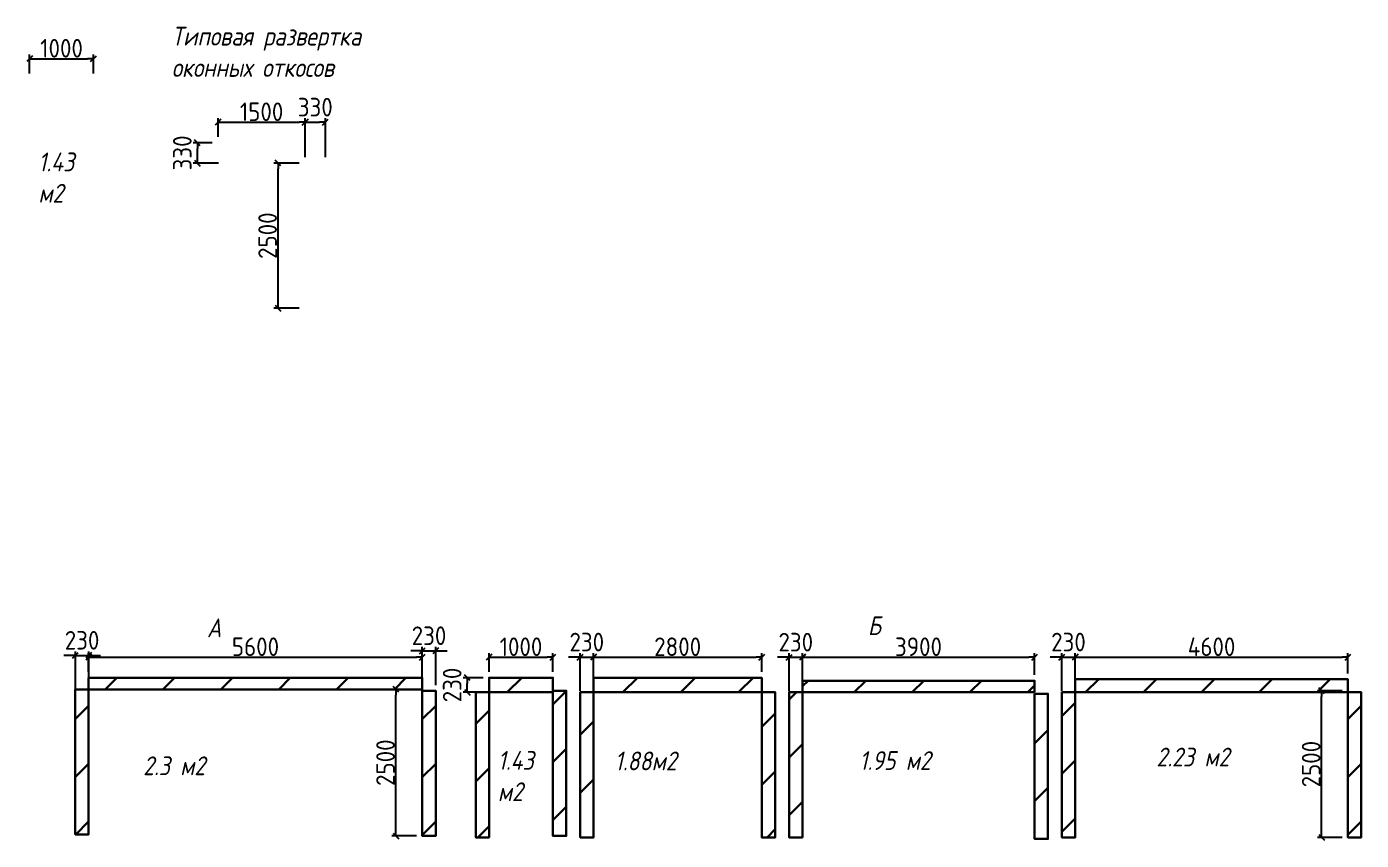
# Model space of a CAD drawing. Header units: millimetres. Extents: x -401725 to 250493, y 305116 to 802890.
# Drawn here: x 181482 to 204479, y 662689 to 676705 of the extents above; entities that cross this region are included whole.
import ezdxf

# ---------------------------------------------------------------- set-up
doc = ezdxf.new("R2010")
doc.units = ezdxf.units.MM
doc.layers.add('$AUDIT_BAD_LAYER1', color=7, linetype='Continuous', plot=False)
doc.layers.add('Марки помещений', color=7, linetype='Continuous', lineweight=9)
doc.styles.add('ISOCPEUR_I_2', font='isocpeui.ttf', dxfattribs={"width": 0.85, "height": 2.3})
doc.styles.add('СПДС', font='isocpeur.ttf', dxfattribs={"width": 0.9})
doc.dimstyles.new('Размера А3', dxfattribs={"dimtxt": 200, "dimasz": 100, "dimexe": 70, "dimexo": 100, "dimgap": 20, "dimtad": 1, "dimdec": 0, "dimrnd": 10, "dimzin": 0, "dimdsep": 46, "dimtxsty": 'СПДС', "dimblk": 'ARROWHEAD_6', "dimcen": 1, "dimclrd": 256, "dimclre": 256, "dimclrt": 256, "dimazin": 0, "dimtfac": 1, "dimtdec": 0, "dimtmove": 2, "dimatfit": 3, "dimfxl": 1, "dimtolj": 1, "dimtzin": 0, "dimarcsym": 0})

# ---------------------------------------------------------------- blocks, each defined once
blk = doc.blocks.new('ARROWHEAD_6')
at = {"color": 0, "linetype": 'Continuous'}
for p, q in [((0, 0), (-1, 0)), ((-0.5, -0.5), (0.5, 0.5))]:
    blk.add_line(p, q, dxfattribs=at)
blk = doc.blocks.new('*D13736')
at = {"lineweight": -2, "transparency": 16777216}
for p, q in [((199549, 665564), (199549, 665913)), ((199649, 665843), (204149, 665843)), ((204249, 665564), (204249, 665913))]:
    blk.add_line(p, q, dxfattribs=at)
at = {"layer": 'Defpoints', "color": 0, "transparency": 16777216}
for p in [(204249, 665843), (199549, 665464), (204249, 665464)]:
    blk.add_point(p, dxfattribs=at)
at = {"lineweight": -2, "transparency": 16777216, "xscale": 100, "yscale": 100, "zscale": 100, "rotation": 180}
blk.add_blockref('ARROWHEAD_6', (199549, 665843), dxfattribs=at)
at = {"lineweight": -2, "transparency": 16777216, "xscale": 100, "yscale": 100, "zscale": 100}
blk.add_blockref('ARROWHEAD_6', (204249, 665843), dxfattribs=at)
at = {"transparency": 16777216, "insert": (201899, 666023), "char_height": 320, "attachment_point": 5, "style": 'СПДС'}
blk.add_mtext('\\A1;4600', dxfattribs=at)
blk = doc.blocks.new('*D13737')
at = {"lineweight": -2, "transparency": 16777216}
for p, q in [((194849, 665539), (194849, 665913)), ((194949, 665843), (198749, 665843)), ((198849, 665539), (198849, 665913))]:
    blk.add_line(p, q, dxfattribs=at)
at = {"layer": 'Defpoints', "color": 0, "transparency": 16777216}
for p in [(198849, 665843), (194849, 665439), (198849, 665439)]:
    blk.add_point(p, dxfattribs=at)
at = {"lineweight": -2, "transparency": 16777216, "xscale": 100, "yscale": 100, "zscale": 100, "rotation": 180}
blk.add_blockref('ARROWHEAD_6', (194849, 665843), dxfattribs=at)
at = {"lineweight": -2, "transparency": 16777216, "xscale": 100, "yscale": 100, "zscale": 100}
blk.add_blockref('ARROWHEAD_6', (198849, 665843), dxfattribs=at)
at = {"transparency": 16777216, "insert": (196849, 666023), "char_height": 320, "attachment_point": 5, "style": 'СПДС'}
blk.add_mtext('\\A1;3900', dxfattribs=at)
blk = doc.blocks.new('*D13738')
at = {"lineweight": -2, "transparency": 16777216}
for p, q in [((191249, 665589), (191249, 665913)), ((191349, 665843), (194049, 665843)), ((194149, 665589), (194149, 665913))]:
    blk.add_line(p, q, dxfattribs=at)
at = {"layer": 'Defpoints', "color": 0, "transparency": 16777216}
for p in [(194149, 665843), (191249, 665489), (194149, 665489)]:
    blk.add_point(p, dxfattribs=at)
at = {"lineweight": -2, "transparency": 16777216, "xscale": 100, "yscale": 100, "zscale": 100, "rotation": 180}
blk.add_blockref('ARROWHEAD_6', (191249, 665843), dxfattribs=at)
at = {"lineweight": -2, "transparency": 16777216, "xscale": 100, "yscale": 100, "zscale": 100}
blk.add_blockref('ARROWHEAD_6', (194149, 665843), dxfattribs=at)
at = {"transparency": 16777216, "insert": (192699, 666023), "char_height": 320, "attachment_point": 5, "style": 'СПДС'}
blk.add_mtext('\\A1;2800', dxfattribs=at)
blk = doc.blocks.new('*D13739')
at = {"lineweight": -2, "transparency": 16777216}
for p, q in [((189449, 665589), (189449, 665913)), ((189549, 665843), (190449, 665843)), ((190549, 665589), (190549, 665913))]:
    blk.add_line(p, q, dxfattribs=at)
at = {"layer": 'Defpoints', "color": 0, "transparency": 16777216}
for p in [(190549, 665843), (189449, 665489), (190549, 665489)]:
    blk.add_point(p, dxfattribs=at)
at = {"lineweight": -2, "transparency": 16777216, "xscale": 100, "yscale": 100, "zscale": 100, "rotation": 180}
blk.add_blockref('ARROWHEAD_6', (189449, 665843), dxfattribs=at)
at = {"lineweight": -2, "transparency": 16777216, "xscale": 100, "yscale": 100, "zscale": 100}
blk.add_blockref('ARROWHEAD_6', (190549, 665843), dxfattribs=at)
at = {"transparency": 16777216, "insert": (189999, 666023), "char_height": 320, "attachment_point": 5, "style": 'СПДС'}
blk.add_mtext('\\A1;1000', dxfattribs=at)
blk = doc.blocks.new('*D13740')
at = {"lineweight": -2, "transparency": 16777216}
for p, q in [((182549, 665589), (182549, 665913)), ((182649, 665843), (188199, 665843)), ((188299, 665589), (188299, 665913))]:
    blk.add_line(p, q, dxfattribs=at)
at = {"layer": 'Defpoints', "color": 0, "transparency": 16777216}
for p in [(188299, 665843), (182549, 665489), (188299, 665489)]:
    blk.add_point(p, dxfattribs=at)
at = {"lineweight": -2, "transparency": 16777216, "xscale": 100, "yscale": 100, "zscale": 100, "rotation": 180}
blk.add_blockref('ARROWHEAD_6', (182549, 665843), dxfattribs=at)
at = {"lineweight": -2, "transparency": 16777216, "xscale": 100, "yscale": 100, "zscale": 100}
blk.add_blockref('ARROWHEAD_6', (188299, 665843), dxfattribs=at)
at = {"transparency": 16777216, "insert": (185424, 666023), "char_height": 320, "attachment_point": 5, "style": 'СПДС'}
blk.add_mtext('\\A1;5600', dxfattribs=at)
blk = doc.blocks.new('*D13741')
at = {"lineweight": -2, "transparency": 16777216}
for p, q in [((188199, 665289), (187775, 665289)), ((187845, 662864), (187845, 665189)), ((188199, 662764), (187775, 662764))]:
    blk.add_line(p, q, dxfattribs=at)
at = {"layer": 'Defpoints', "color": 0, "transparency": 16777216}
for p in [(187845, 665289), (188299, 665289), (188299, 662764)]:
    blk.add_point(p, dxfattribs=at)
at = {"lineweight": -2, "transparency": 16777216, "xscale": 100, "yscale": 100, "zscale": 100}
for p, rotation in [((187845, 665289), 90), ((187845, 662764), 270)]:
    blk.add_blockref('ARROWHEAD_6', p, dxfattribs=dict(at, rotation=rotation))
at = {"transparency": 16777216, "insert": (187665, 664026), "char_height": 320, "attachment_point": 5, "rotation": 90, "style": 'СПДС'}
blk.add_mtext('\\A1;2500', dxfattribs=at)
blk = doc.blocks.new('*D13742')
at = {"lineweight": -2, "transparency": 16777216}
for p, q in [((189349, 665489), (189003, 665489)), ((189073, 665339), (189073, 665389)), ((189349, 665239), (189003, 665239))]:
    blk.add_line(p, q, dxfattribs=at)
at = {"layer": 'Defpoints', "color": 0, "transparency": 16777216}
for p in [(189073, 665489), (189449, 665489), (189449, 665239)]:
    blk.add_point(p, dxfattribs=at)
at = {"lineweight": -2, "transparency": 16777216, "xscale": 100, "yscale": 100, "zscale": 100}
for p, rotation in [((189073, 665489), 90), ((189073, 665239), 270)]:
    blk.add_blockref('ARROWHEAD_6', p, dxfattribs=dict(at, rotation=rotation))
at = {"transparency": 16777216, "insert": (188813, 665364), "char_height": 320, "attachment_point": 5, "rotation": 90, "style": 'СПДС'}
blk.add_mtext('\\A1;230', dxfattribs=at)
blk = doc.blocks.new('*D13743')
at = {"lineweight": -2, "transparency": 16777216}
for p, q in [((188299, 665364), (188299, 666023)), ((188529, 665364), (188529, 666023)), ((188199, 665953), (188099, 665953)), ((188299, 665953), (188529, 665953)), ((188629, 665953), (188729, 665953))]:
    blk.add_line(p, q, dxfattribs=at)
at = {"layer": 'Defpoints', "color": 0, "transparency": 16777216}
for p in [(188529, 665953), (188299, 665264), (188529, 665264)]:
    blk.add_point(p, dxfattribs=at)
at = {"lineweight": -2, "transparency": 16777216, "xscale": 100, "yscale": 100, "zscale": 100}
blk.add_blockref('ARROWHEAD_6', (188299, 665953), dxfattribs=at)
at = {"lineweight": -2, "transparency": 16777216, "xscale": 100, "yscale": 100, "zscale": 100, "rotation": 180}
blk.add_blockref('ARROWHEAD_6', (188529, 665953), dxfattribs=at)
at = {"transparency": 16777216, "insert": (188414, 666213), "char_height": 320, "attachment_point": 5, "style": 'СПДС'}
blk.add_mtext('\\A1;230', dxfattribs=at)
blk = doc.blocks.new('*D13744')
at = {"lineweight": -2, "transparency": 16777216}
for p, q in [((182221, 665874), (182121, 665874)), ((182321, 665284), (182321, 665944)), ((182321, 665874), (182551, 665874)), ((182551, 665284), (182551, 665944)), ((182651, 665874), (182751, 665874))]:
    blk.add_line(p, q, dxfattribs=at)
at = {"layer": 'Defpoints', "color": 0, "transparency": 16777216}
for p in [(182551, 665874), (182321, 665184), (182551, 665184)]:
    blk.add_point(p, dxfattribs=at)
at = {"lineweight": -2, "transparency": 16777216, "xscale": 100, "yscale": 100, "zscale": 100}
blk.add_blockref('ARROWHEAD_6', (182321, 665874), dxfattribs=at)
at = {"lineweight": -2, "transparency": 16777216, "xscale": 100, "yscale": 100, "zscale": 100, "rotation": 180}
blk.add_blockref('ARROWHEAD_6', (182551, 665874), dxfattribs=at)
at = {"transparency": 16777216, "insert": (182436, 666134), "char_height": 320, "attachment_point": 5, "style": 'СПДС'}
blk.add_mtext('\\A1;230', dxfattribs=at)
blk = doc.blocks.new('*D13745')
at = {"lineweight": -2, "transparency": 16777216}
for p, q in [((190918, 665844), (190818, 665844)), ((191018, 665255), (191018, 665914)), ((191018, 665844), (191248, 665844)), ((191248, 665255), (191248, 665914)), ((191348, 665844), (191448, 665844))]:
    blk.add_line(p, q, dxfattribs=at)
at = {"layer": 'Defpoints', "color": 0, "transparency": 16777216}
for p in [(191248, 665844), (191018, 665155), (191248, 665155)]:
    blk.add_point(p, dxfattribs=at)
at = {"lineweight": -2, "transparency": 16777216, "xscale": 100, "yscale": 100, "zscale": 100}
blk.add_blockref('ARROWHEAD_6', (191018, 665844), dxfattribs=at)
at = {"lineweight": -2, "transparency": 16777216, "xscale": 100, "yscale": 100, "zscale": 100, "rotation": 180}
blk.add_blockref('ARROWHEAD_6', (191248, 665844), dxfattribs=at)
at = {"transparency": 16777216, "insert": (191133, 666104), "char_height": 320, "attachment_point": 5, "style": 'СПДС'}
blk.add_mtext('\\A1;230', dxfattribs=at)
blk = doc.blocks.new('*D13746')
at = {"lineweight": -2, "transparency": 16777216}
for p, q in [((194519, 665842), (194419, 665842)), ((194619, 665252), (194619, 665912)), ((194619, 665842), (194849, 665842)), ((194849, 665252), (194849, 665912)), ((194949, 665842), (195049, 665842))]:
    blk.add_line(p, q, dxfattribs=at)
at = {"layer": 'Defpoints', "color": 0, "transparency": 16777216}
for p in [(194849, 665842), (194619, 665152), (194849, 665152)]:
    blk.add_point(p, dxfattribs=at)
at = {"lineweight": -2, "transparency": 16777216, "xscale": 100, "yscale": 100, "zscale": 100}
blk.add_blockref('ARROWHEAD_6', (194619, 665842), dxfattribs=at)
at = {"lineweight": -2, "transparency": 16777216, "xscale": 100, "yscale": 100, "zscale": 100, "rotation": 180}
blk.add_blockref('ARROWHEAD_6', (194849, 665842), dxfattribs=at)
at = {"transparency": 16777216, "insert": (194734, 666102), "char_height": 320, "attachment_point": 5, "style": 'СПДС'}
blk.add_mtext('\\A1;230', dxfattribs=at)
blk = doc.blocks.new('*D13747')
at = {"lineweight": -2, "transparency": 16777216}
for p, q in [((199218, 665844), (199118, 665844)), ((199318, 665255), (199318, 665914)), ((199318, 665844), (199548, 665844)), ((199548, 665255), (199548, 665914)), ((199648, 665844), (199748, 665844))]:
    blk.add_line(p, q, dxfattribs=at)
at = {"layer": 'Defpoints', "color": 0, "transparency": 16777216}
for p in [(199548, 665844), (199318, 665155), (199548, 665155)]:
    blk.add_point(p, dxfattribs=at)
at = {"lineweight": -2, "transparency": 16777216, "xscale": 100, "yscale": 100, "zscale": 100}
blk.add_blockref('ARROWHEAD_6', (199318, 665844), dxfattribs=at)
at = {"lineweight": -2, "transparency": 16777216, "xscale": 100, "yscale": 100, "zscale": 100, "rotation": 180}
blk.add_blockref('ARROWHEAD_6', (199548, 665844), dxfattribs=at)
at = {"transparency": 16777216, "insert": (199433, 666104), "char_height": 320, "attachment_point": 5, "style": 'СПДС'}
blk.add_mtext('\\A1;230', dxfattribs=at)
blk = doc.blocks.new('*D13748')
at = {"lineweight": -2, "transparency": 16777216}
for p, q in [((204149, 665264), (203725, 665264)), ((203795, 662839), (203795, 665164)), ((204149, 662739), (203725, 662739))]:
    blk.add_line(p, q, dxfattribs=at)
at = {"layer": 'Defpoints', "color": 0, "transparency": 16777216}
for p in [(203795, 665264), (204249, 665264), (204249, 662739)]:
    blk.add_point(p, dxfattribs=at)
at = {"lineweight": -2, "transparency": 16777216, "xscale": 100, "yscale": 100, "zscale": 100}
for p, rotation in [((203795, 665264), 90), ((203795, 662739), 270)]:
    blk.add_blockref('ARROWHEAD_6', p, dxfattribs=dict(at, rotation=rotation))
at = {"transparency": 16777216, "insert": (203615, 664001), "char_height": 320, "attachment_point": 5, "rotation": 90, "style": 'СПДС'}
blk.add_mtext('\\A1;2500', dxfattribs=at)
blk = doc.blocks.new('*D13753')
at = {"layer": '$AUDIT_BAD_LAYER1', "lineweight": -2, "transparency": 16777216}
for p, q in [((181532, 675899), (181532, 676223)), ((181632, 676153), (182532, 676153)), ((182632, 675899), (182632, 676223))]:
    blk.add_line(p, q, dxfattribs=at)
at = {"layer": 'Defpoints', "color": 0, "transparency": 16777216}
for p in [(182632, 676153), (181532, 675799), (182632, 675799)]:
    blk.add_point(p, dxfattribs=at)
at = {"layer": '$AUDIT_BAD_LAYER1', "lineweight": -2, "transparency": 16777216, "xscale": 100, "yscale": 100, "zscale": 100, "rotation": 180}
blk.add_blockref('ARROWHEAD_6', (181532, 676153), dxfattribs=at)
at = {"layer": '$AUDIT_BAD_LAYER1', "lineweight": -2, "transparency": 16777216, "xscale": 100, "yscale": 100, "zscale": 100}
blk.add_blockref('ARROWHEAD_6', (182632, 676153), dxfattribs=at)
at = {"layer": '$AUDIT_BAD_LAYER1', "transparency": 16777216, "insert": (182082, 676333), "char_height": 320, "attachment_point": 5, "style": 'СПДС'}
blk.add_mtext('\\A1;1000', dxfattribs=at)
blk = doc.blocks.new('*D13754')
at = {"layer": '$AUDIT_BAD_LAYER1', "lineweight": -2, "transparency": 16777216}
for p, q in [((184779, 674805), (184779, 675129)), ((184879, 675059), (186179, 675059)), ((186279, 674805), (186279, 675129))]:
    blk.add_line(p, q, dxfattribs=at)
at = {"layer": 'Defpoints', "color": 0, "transparency": 16777216}
for p in [(186279, 675059), (184779, 674705), (186279, 674705)]:
    blk.add_point(p, dxfattribs=at)
at = {"layer": '$AUDIT_BAD_LAYER1', "lineweight": -2, "transparency": 16777216, "xscale": 100, "yscale": 100, "zscale": 100, "rotation": 180}
blk.add_blockref('ARROWHEAD_6', (184779, 675059), dxfattribs=at)
at = {"layer": '$AUDIT_BAD_LAYER1', "lineweight": -2, "transparency": 16777216, "xscale": 100, "yscale": 100, "zscale": 100}
blk.add_blockref('ARROWHEAD_6', (186279, 675059), dxfattribs=at)
at = {"layer": '$AUDIT_BAD_LAYER1', "transparency": 16777216, "insert": (185529, 675239), "char_height": 320, "attachment_point": 5, "style": 'СПДС'}
blk.add_mtext('\\A1;1500', dxfattribs=at)
blk = doc.blocks.new('*D13755')
at = {"layer": '$AUDIT_BAD_LAYER1', "lineweight": -2, "transparency": 16777216}
for p, q in [((186179, 674355), (185743, 674355)), ((185813, 671955), (185813, 674255)), ((186179, 671855), (185743, 671855))]:
    blk.add_line(p, q, dxfattribs=at)
at = {"layer": 'Defpoints', "color": 0, "transparency": 16777216}
for p in [(185813, 674355), (186279, 674355), (186279, 671855)]:
    blk.add_point(p, dxfattribs=at)
at = {"layer": '$AUDIT_BAD_LAYER1', "lineweight": -2, "transparency": 16777216, "xscale": 100, "yscale": 100, "zscale": 100}
for p, rotation in [((185813, 674355), 90), ((185813, 671855), 270)]:
    blk.add_blockref('ARROWHEAD_6', p, dxfattribs=dict(at, rotation=rotation))
at = {"layer": '$AUDIT_BAD_LAYER1', "transparency": 16777216, "insert": (185633, 673105), "char_height": 320, "attachment_point": 5, "rotation": 90, "style": 'СПДС'}
blk.add_mtext('\\A1;2500', dxfattribs=at)
blk = doc.blocks.new('*D13756')
at = {"layer": '$AUDIT_BAD_LAYER1', "lineweight": -2, "transparency": 16777216}
for p, q in [((186279, 674455), (186279, 675129)), ((186379, 675059), (186529, 675059)), ((186629, 674455), (186629, 675129))]:
    blk.add_line(p, q, dxfattribs=at)
at = {"layer": 'Defpoints', "color": 0, "transparency": 16777216}
for p in [(186629, 675059), (186279, 674355), (186629, 674355)]:
    blk.add_point(p, dxfattribs=at)
at = {"layer": '$AUDIT_BAD_LAYER1', "lineweight": -2, "transparency": 16777216, "xscale": 100, "yscale": 100, "zscale": 100, "rotation": 180}
blk.add_blockref('ARROWHEAD_6', (186279, 675059), dxfattribs=at)
at = {"layer": '$AUDIT_BAD_LAYER1', "lineweight": -2, "transparency": 16777216, "xscale": 100, "yscale": 100, "zscale": 100}
blk.add_blockref('ARROWHEAD_6', (186629, 675059), dxfattribs=at)
at = {"layer": '$AUDIT_BAD_LAYER1', "transparency": 16777216, "insert": (186454, 675319), "char_height": 320, "attachment_point": 5, "style": 'СПДС'}
blk.add_mtext('\\A1;330', dxfattribs=at)
blk = doc.blocks.new('*D13757')
at = {"layer": '$AUDIT_BAD_LAYER1', "lineweight": -2, "transparency": 16777216}
for p, q in [((184679, 674705), (184353, 674705)), ((184423, 674454), (184423, 674605)), ((184789, 674354), (184353, 674354))]:
    blk.add_line(p, q, dxfattribs=at)
at = {"layer": 'Defpoints', "color": 0, "transparency": 16777216}
for p in [(184423, 674705), (184779, 674705), (184889, 674354)]:
    blk.add_point(p, dxfattribs=at)
at = {"layer": '$AUDIT_BAD_LAYER1', "lineweight": -2, "transparency": 16777216, "xscale": 100, "yscale": 100, "zscale": 100}
for p, rotation in [((184423, 674705), 90), ((184423, 674354), 270)]:
    blk.add_blockref('ARROWHEAD_6', p, dxfattribs=dict(at, rotation=rotation))
at = {"layer": '$AUDIT_BAD_LAYER1', "transparency": 16777216, "insert": (184163, 674530), "char_height": 320, "attachment_point": 5, "rotation": 90, "style": 'СПДС'}
blk.add_mtext('\\A1;330', dxfattribs=at)

msp = doc.modelspace()

# ---------------------------------------------------------------- hatches: boundary and pattern name
at = {"lineweight": 30}
h = msp.add_hatch(dxfattribs=at)
h.set_pattern_fill('ANSI31', color=5, scale=222)
h.paths.add_polyline_path([(188298.8718, 665288.6623), (188298.8718, 665488.6623), (182548.8718, 665488.6623), (182548.8718, 665288.6623)])
h = msp.add_hatch(dxfattribs=at)
h.set_pattern_fill('ANSI31', color=5, scale=222)
h.paths.add_polyline_path([(190548.8718, 665238.6623), (189448.8718, 665238.6623), (189448.8718, 665488.6623), (190548.8718, 665488.6623)])
h = msp.add_hatch(dxfattribs=at)
h.set_pattern_fill('ANSI31', color=5, scale=222)
h.paths.add_polyline_path([(194148.8718, 665238.6623), (191248.8718, 665238.6623), (191248.8718, 665488.6623), (194148.8718, 665488.6623)])
h = msp.add_hatch(dxfattribs=at)
h.set_pattern_fill('ANSI31', color=5, scale=222)
h.paths.add_polyline_path([(198848.8718, 665238.6623), (194848.8718, 665238.6623), (194848.8718, 665438.6623), (198848.8718, 665438.6623)])
h = msp.add_hatch(dxfattribs=at)
h.set_pattern_fill('ANSI31', color=5, scale=222)
h.paths.add_polyline_path([(204248.8718, 665238.6623), (199548.8718, 665238.6623), (199548.8718, 665463.6623), (204248.8718, 665463.6623)])
h = msp.add_hatch(dxfattribs=at)
h.set_pattern_fill('ANSI31', color=5, scale=222)
h.paths.add_polyline_path([(182318.8718, 665288.6623), (182548.8718, 665288.6623), (182548.8718, 662788.6623), (182318.8718, 662788.6623)])
h = msp.add_hatch(dxfattribs=at)
h.set_pattern_fill('ANSI31', color=5, scale=222)
h.paths.add_polyline_path([(188298.8718, 665263.6623), (188528.8718, 665263.6623), (188528.8718, 662763.6623), (188298.8718, 662763.6623)])
h = msp.add_hatch(dxfattribs=at)
h.set_pattern_fill('ANSI31', color=5, scale=222)
h.paths.add_polyline_path([(189218.8718, 665238.6623), (189448.8718, 665238.6623), (189448.8718, 662738.6623), (189218.8718, 662738.6623)])
h = msp.add_hatch(dxfattribs=at)
h.set_pattern_fill('ANSI31', color=5, scale=222)
h.paths.add_polyline_path([(190548.8718, 665263.6623), (190778.8718, 665263.6623), (190778.8718, 662763.6623), (190548.8718, 662763.6623)])
h = msp.add_hatch(dxfattribs=at)
h.set_pattern_fill('ANSI31', color=5, scale=222)
h.paths.add_polyline_path([(191018.8718, 665238.6623), (191248.8718, 665238.6623), (191248.8718, 662738.6623), (191018.8718, 662738.6623)])
h = msp.add_hatch(dxfattribs=at)
h.set_pattern_fill('ANSI31', color=5, scale=222)
h.paths.add_polyline_path([(194148.8718, 665238.6623), (194378.8718, 665238.6623), (194378.8718, 662738.6623), (194148.8718, 662738.6623)])
h = msp.add_hatch(dxfattribs=at)
h.set_pattern_fill('ANSI31', color=5, scale=222)
h.paths.add_polyline_path([(194618.8718, 665238.6623), (194848.8718, 665238.6623), (194848.8718, 662738.6623), (194618.8718, 662738.6623)])
h = msp.add_hatch(dxfattribs=at)
h.set_pattern_fill('ANSI31', color=5, scale=222)
h.paths.add_polyline_path([(198848.8718, 665213.6623), (199078.8718, 665213.6623), (199078.8718, 662713.6623), (198848.8718, 662713.6623)])
h = msp.add_hatch(dxfattribs=at)
h.set_pattern_fill('ANSI31', color=5, scale=222)
h.paths.add_polyline_path([(199318.8718, 665238.6623), (199548.8718, 665238.6623), (199548.8718, 662738.6623), (199318.8718, 662738.6623)])
h = msp.add_hatch(dxfattribs=at)
h.set_pattern_fill('ANSI31', color=5, scale=222)
h.paths.add_polyline_path([(204248.8718, 665238.6623), (204478.8718, 665238.6623), (204478.8718, 662738.6623), (204248.8718, 662738.6623)])

# ---------------------------------------------------------------- linework, layer by layer
at = {"color": 5, "lineweight": 30}
for points in [[(188298.8718, 665288.6623), (188298.8718, 665488.6623), (182548.8718, 665488.6623), (182548.8718, 665288.6623)], [(190548.8718, 665238.6623), (189448.8718, 665238.6623), (189448.8718, 665488.6623), (190548.8718, 665488.6623)], [(194148.8718, 665238.6623), (191248.8718, 665238.6623), (191248.8718, 665488.6623), (194148.8718, 665488.6623)], [(198848.8718, 665238.6623), (194848.8718, 665238.6623), (194848.8718, 665438.6623), (198848.8718, 665438.6623)], [(204248.8718, 665238.6623), (199548.8718, 665238.6623), (199548.8718, 665463.6623), (204248.8718, 665463.6623)], [(182318.8718, 665288.6623), (182548.8718, 665288.6623), (182548.8718, 662788.6623), (182318.8718, 662788.6623)], [(188298.8718, 665263.6623), (188528.8718, 665263.6623), (188528.8718, 662763.6623), (188298.8718, 662763.6623)], [(189218.8718, 665238.6623), (189448.8718, 665238.6623), (189448.8718, 662738.6623), (189218.8718, 662738.6623)], [(190548.8718, 665263.6623), (190778.8718, 665263.6623), (190778.8718, 662763.6623), (190548.8718, 662763.6623)], [(191018.8718, 665238.6623), (191248.8718, 665238.6623), (191248.8718, 662738.6623), (191018.8718, 662738.6623)], [(194148.8718, 665238.6623), (194378.8718, 665238.6623), (194378.8718, 662738.6623), (194148.8718, 662738.6623)], [(194618.8718, 665238.6623), (194848.8718, 665238.6623), (194848.8718, 662738.6623), (194618.8718, 662738.6623)], [(198848.8718, 665213.6623), (199078.8718, 665213.6623), (199078.8718, 662713.6623), (198848.8718, 662713.6623)], [(199318.8718, 665238.6623), (199548.8718, 665238.6623), (199548.8718, 662738.6623), (199318.8718, 662738.6623)], [(204248.8718, 665238.6623), (204478.8718, 665238.6623), (204478.8718, 662738.6623), (204248.8718, 662738.6623)]]:
    msp.add_lwpolyline(points, close=True, dxfattribs=at)

# ---------------------------------------------------------------- texts
at = {"layer": '$AUDIT_BAD_LAYER1', "color": 18, "true_color": 0x000000, "attachment_point": 1, "style": 'ISOCPEUR_I_2'}
for s, insert, char_height, width in [('Типовая развертка\\Pоконных откосов', (183981.2132, 676703.6059), 323.781714, 3820.189062), ('1.43 м2', (181683.0312, 674537.049), 323.78171, 948.551848)]:
    msp.add_mtext(s, dxfattribs=dict(at, insert=insert, char_height=char_height, width=width))
at = {"layer": 'Марки помещений', "attachment_point": 1, "style": 'ISOCPEUR_I_2'}
for s, insert, char_height, width in [('А', (184588.2946, 666510.5999), 323.7817, 1430.241377), ('Б', (195976.3275, 666548.4016), 323.7817, 1430.241377), ('1.43 м2', (189600.32, 664226.8397), 323.78171, 948.551848), ('1.88м2', (191615.4617, 664217.5576), 323.78171, 948.551848), ('1.95 м2', (195830.8391, 664224.2438), 323.78171, 1497.827632), ('2.23 м2', (200948.5544, 664284.5403), 323.78171, 1497.827632), ('2.3 м2', (183488.0793, 664133.9748), 323.78171, 1430.241377)]:
    msp.add_mtext(s, dxfattribs=dict(at, insert=insert, char_height=char_height, width=width))

# ---------------------------------------------------------------- dimensions: what is measured, and where the dimension line sits
at = {"layer": '$AUDIT_BAD_LAYER1', "color": 18, "true_color": 0x000000}
for base, p1, p2, text, picture, middle in [((182631.583, 676152.9217), (181531.583, 675798.8716), (182631.583, 675798.8716), '1000', '*D13753', (182081.583, 676332.9217)), ((186279.4744, 675058.9581), (184779.4744, 674704.908), (186279.4744, 674704.908), '1500', '*D13754', (185529.4744, 675238.9581)), ((186629.4744, 675058.9581), (186279.4744, 674354.908), (186629.4744, 674354.908), '330', '*D13756', (186454.4744, 675318.9581))]:
    dim = msp.add_linear_dim(base=base, p1=p1, p2=p2, text=text, dimstyle='Размера А3', override={"dimtxt": 320}, dxfattribs=at)
    dim.commit()
    dim.dimension.update_dxf_attribs({"geometry": picture, "text_midpoint": middle})
for base, p1, p2, text, picture, middle in [((184423.0719, 674704.908), (184889.2054, 674354.3917), (184779.4744, 674704.908), '330', '*D13757', (184163.0719, 674529.6499)), ((185813.3409, 674354.908), (186279.4744, 671854.908), (186279.4744, 674354.908), '2500', '*D13755', (185633.3409, 673104.908))]:
    dim = msp.add_linear_dim(base=base, p1=p1, p2=p2, angle=90, text=text, dimstyle='Размера А3', override={"dimtxt": 320}, dxfattribs=at)
    dim.commit()
    dim.dimension.update_dxf_attribs({"geometry": picture, "text_midpoint": middle})
for base, p1, p2, picture, middle in [((182550.9897, 665873.5649), (182320.9897, 665184.2815), (182550.9897, 665184.2815), '*D13744', (182435.9897, 666133.5649)), ((188528.8718, 665952.9457), (188298.8718, 665263.6623), (188528.8718, 665263.6623), '*D13743', (188413.8718, 666212.9457)), ((191247.7821, 665843.826), (191017.7821, 665154.5426), (191247.7821, 665154.5426), '*D13745', (191132.7821, 666103.826)), ((194849.1524, 665841.6965), (194619.1524, 665152.4131), (194849.1524, 665152.4131), '*D13746', (194734.1524, 666101.6965)), ((199547.5458, 665843.8071), (199317.5458, 665154.5237), (199547.5458, 665154.5237), '*D13747', (199432.5458, 666103.8071))]:
    dim = msp.add_linear_dim(base=base, p1=p1, p2=p2, dimstyle='Размера А3', override={"dimtxt": 320})
    dim.commit()
    dim.dimension.update_dxf_attribs({"geometry": picture, "text_midpoint": middle})
for base, p1, p2, text, picture, middle in [((188298.8718, 665842.7124), (182548.8718, 665488.6623), (188298.8718, 665488.6623), '5600', '*D13740', (185423.8718, 666022.7124)), ((190548.8718, 665842.7124), (189448.8718, 665488.6623), (190548.8718, 665488.6623), '1000', '*D13739', (189998.8718, 666022.7124)), ((194148.8718, 665842.7124), (191248.8718, 665488.6623), (194148.8718, 665488.6623), '2800', '*D13738', (192698.8718, 666022.7124)), ((198848.8718, 665842.7124), (194848.8718, 665438.6623), (198848.8718, 665438.6623), '3900', '*D13737', (196848.8718, 666022.7124)), ((204248.8718, 665842.7124), (199548.8718, 665463.6623), (204248.8718, 665463.6623), '4600', '*D13736', (201898.8718, 666022.7124))]:
    dim = msp.add_linear_dim(base=base, p1=p1, p2=p2, text=text, dimstyle='Размера А3', override={"dimtxt": 320})
    dim.commit()
    dim.dimension.update_dxf_attribs({"geometry": picture, "text_midpoint": middle})
for base, p1, p2, text, picture, middle in [((189072.9066, 665488.6623), (189448.8718, 665238.6623), (189448.8718, 665488.6623), '230', '*D13742', (188812.9066, 665363.6623)), ((187844.5499, 665288.6623), (188298.8718, 662763.6623), (188298.8718, 665288.6623), '2500', '*D13741', (187664.5499, 664026.1623)), ((203794.5499, 665263.6623), (204248.8718, 662738.6623), (204248.8718, 665263.6623), '2500', '*D13748', (203614.5499, 664001.1623))]:
    dim = msp.add_linear_dim(base=base, p1=p1, p2=p2, angle=90, text=text, dimstyle='Размера А3', override={"dimtxt": 320})
    dim.commit()
    dim.dimension.update_dxf_attribs({"geometry": picture, "text_midpoint": middle})

doc.saveas('drawing.dxf')
